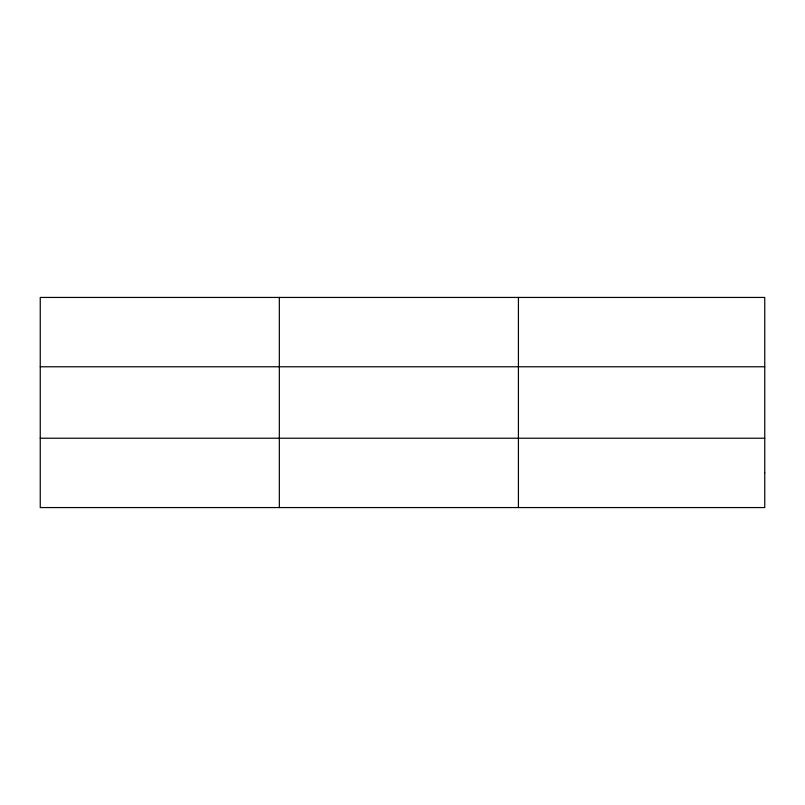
<?xml version="1.0" encoding="UTF-8"?>
<svg xmlns="http://www.w3.org/2000/svg" width="805" height="805" viewBox="0 0 805 805"><rect width="100%" height="100%" fill="white"/><g stroke="black" fill="none" stroke-linecap="round" stroke-linejoin="round"><path stroke-width="1.21" d="M279.335 297.437L279.335 507.563M518.42 297.437L518.42 507.563M40.25 366.778L764.75 366.778M40.25 438.222L764.75 438.222M764.75 472.897L764.75 507.563L40.25 507.563L40.25 297.437L764.75 297.437L764.75 472.897"/></g></svg>
